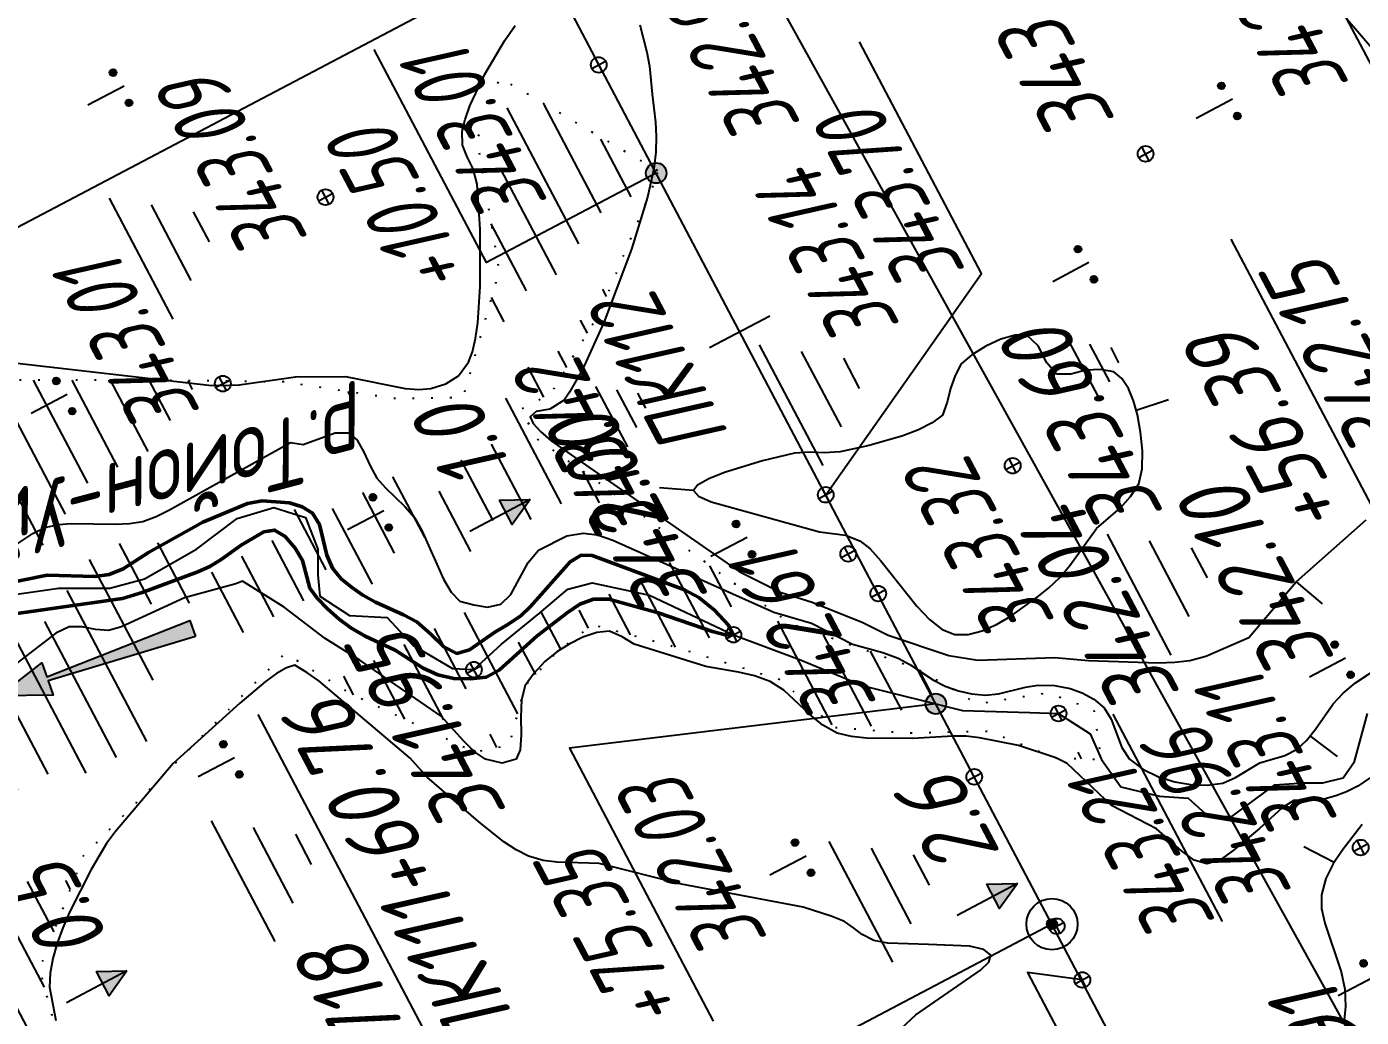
# Model space of a CAD drawing. Extents: x 1517348 to 1518464, y 2188576 to 2190606.
# Drawn here: x 1517690.6 to 1517768.8, y 2189792.7 to 2189850.7 of the extents above; entities that cross this region are included whole.
import ezdxf
from ezdxf.enums import TextEntityAlignment as Align

# ---------------------------------------------------------------- set-up
doc = ezdxf.new("R2010")
doc.units = 0
doc.linetypes.add('ИИDot', pattern=[1, 0, -1])
for name, color, linetype, lineweight in [('ИИ_БОЛОТО_025', 3, 'Continuous', 25), ('ИИ_ГЕОПУНКТ_025', 7, 'Continuous', 25), ('ИИ_ГИДРОГРАФИЯ_025', 3, 'Continuous', 25), ('ИИ_КОНТУР_025', 7, 'ИИDot', 25), ('ИИ_ОТМЕТКА_025', 7, 'Continuous', 25), ('ИИ_ПИКЕТАЖ_025', 7, 'Continuous', 25), ('ИИ_РАЗМЕР_025', 7, 'Continuous', 25), ('ИИ_РЕЛЬЕФ_025', 34, 'Continuous', 25), ('ИИ_РЕЛЬЕФ_050', 34, 'Continuous', 50), ('ИИ_ТЕКСТ_025', 7, 'Continuous', 25), ('ИИ_ТРАССА_ТРУБ_025', 7, 'Continuous', 25), ('ИИ_УГОДЬЯ_025', 7, 'Continuous', 25)]:
    doc.layers.add(name, color=color, linetype=linetype, lineweight=lineweight)
doc.styles.add('VNIPISIMPLEXCUR', font='simplex.shx', dxfattribs={"width": 0.8, "oblique": 15})
doc.dimstyles.new('ИИ-2000-м-dm$0', dxfattribs={"dimscale": 2, "dimtxt": 2.5, "dimasz": 2.5, "dimexe": 1.25, "dimexo": 0, "dimgap": 1, "dimtad": 1, "dimtoh": 1, "dimzin": 1, "dimdsep": 46, "dimtxsty": 'VNIPISIMPLEXCUR', "dimblk": 'OBLIQUE', "dimcen": 2.5, "dimaunit": 1, "dimadec": 4, "dimazin": 0, "dimtfac": 1, "dimtmove": 1, "dimatfit": 2, "dimfxl": 1, "dimarcsym": 0})
doc.dimstyles.new('ИИ-2000-м-dm$2', dxfattribs={"dimscale": 2, "dimtxt": 2.5, "dimasz": 2.5, "dimexe": 1.25, "dimexo": 0, "dimgap": 1, "dimtad": 2, "dimtoh": 1, "dimzin": 1, "dimdsep": 46, "dimtxsty": 'VNIPISIMPLEXCUR', "dimcen": 2.5, "dimaunit": 1, "dimazin": 0, "dimtfac": 1, "dimtmove": 1, "dimatfit": 2, "dimfxl": 1, "dimarcsym": 0})

# ---------------------------------------------------------------- blocks, each defined once
blk = doc.blocks.new('PICKET')
at = {"color": 0, "linetype": 'Continuous', "lineweight": 25}
for p, q in [((-0.23, 0), (0.23, 0)), ((0, 0.23), (0, -0.23))]:
    blk.add_line(p, q, dxfattribs=at)
blk.add_circle((0, 0), 0.23, dxfattribs=at)
at = {"color": 0, "linetype": 'Continuous', "style": 'VNIPISIMPLEXCUR', "oblique": 15, "width": 0.8}
blk.add_attdef('OTMETKA', (1.25, 0.3), '', height=2, dxfattribs=at)
at = {"color": 8, "linetype": 'Continuous', "style": 'VNIPISIMPLEXCUR', "oblique": 15, "width": 0.8, "flags": 1}
blk.add_attdef('NOMER', (1.25, -2.7), '', height=2, dxfattribs=at)
blk = doc.blocks.new('ИИ0523811')
at = {"linetype": 'Continuous', "lineweight": 25}
blk.add_hatch(color=0, dxfattribs=at).paths.add_polyline_path([(6, -0.25), (1.5, -0.0625), (1.5, -0.5), (0, 0), (1.5, 0.5), (1.5, 0.0625), (6, 0.25)])
at = {"color": 0, "linetype": 'Continuous', "lineweight": 25}
blk.add_lwpolyline([(6, -0.25), (1.5, -0.0625), (1.5, -0.5), (0, 0), (1.5, 0.5), (1.5, 0.0625), (6, 0.25)], close=True, dxfattribs=at)
blk = doc.blocks.new('ИИ05407')
at = {"linetype": 'Continuous', "lineweight": 25}
h = blk.add_hatch(color=0, dxfattribs=at)
edge = h.paths.add_edge_path()
edge.add_arc((-0.5, 0.1), 0.1, 0, 360)
h = blk.add_hatch(color=0, dxfattribs=at)
edge = h.paths.add_edge_path()
edge.add_arc((0.5, 0.1), 0.1, 0, 360)
at = {"color": 0, "linetype": 'Continuous', "lineweight": 25}
blk.add_lwpolyline([(0, 0), (0, 1.2)], dxfattribs=at)
for centre in [(-0.5, 0.1), (0.5, 0.1)]:
    blk.add_circle(centre, 0.1, dxfattribs=at)
blk = doc.blocks.new('ИИ05466')
at = {"linetype": 'Continuous', "lineweight": 25}
blk.add_hatch(color=0, dxfattribs=at).paths.add_polyline_path([(0, 0), (-0.4, 0.8), (0.4, 0.8)])
at = {"color": 0, "linetype": 'Continuous', "lineweight": 25}
for points in [[(0, 0), (0, 2)], [(0, 0), (-0.4, 0.8), (0.4, 0.8), (0, 0)]]:
    blk.add_lwpolyline(points, dxfattribs=at)
at = {"color": 0, "linetype": 'Continuous', "style": 'VNIPISIMPLEXCUR', "oblique": 15, "width": 0.8}
blk.add_attdef('DEPTH', (1, 0), '', height=2, dxfattribs=at)
blk = doc.blocks.new('ИИ050052Р')
at = {"linetype": 'Continuous', "lineweight": 25}
h = blk.add_hatch(color=0, dxfattribs=at)
edge = h.paths.add_edge_path()
edge.add_arc((0, 0), 0.15, 0, 360)
at = {"color": 0, "linetype": 'Continuous', "lineweight": 25}
for radius in [0.75, 0.15]:
    blk.add_circle((0, 0), radius, dxfattribs=at)
at = {"color": 0, "linetype": 'Continuous', "style": 'VNIPISIMPLEXCUR', "oblique": 15, "width": 0.8}
for tag, p in [('CENTRE', (1.45, 0.7)), ('HEIGHT', (1.45, -2.7))]:
    blk.add_attdef(tag, p, '', height=2, dxfattribs=at)
for tag, p in [('NUMBER', (-2, -1)), ('STATIONING', (-2, -4.4)), ('ALPHA', (-2, -7.8))]:
    blk.add_attdef(tag, text='', height=2, dxfattribs=at).set_placement(p, align=Align.RIGHT)
at = {"color": 253, "linetype": 'Continuous', "style": 'VNIPISIMPLEXCUR', "oblique": 15, "width": 0.8, "flags": 1}
blk.add_attdef('NOTE', text='', height=1.6, dxfattribs=at).set_placement((-2, -10.8), align=Align.RIGHT)
blk = doc.blocks.new('ИИ15001')
at = {"color": 0, "linetype": 'Continuous', "lineweight": 25}
blk.add_lwpolyline([(0, 1), (0, -1)], dxfattribs=at)
at = {"color": 0, "linetype": 'Continuous', "lineweight": 25, "style": 'VNIPISIMPLEXCUR', "oblique": 15, "width": 0.8}
blk.add_attdef('STATIONING', text='', height=2, dxfattribs=at).set_placement((0, 2), align=Align.CENTER)
at = {"color": 7, "linetype": 'Continuous', "lineweight": 25, "style": 'VNIPISIMPLEXCUR', "oblique": 15, "width": 0.8}
blk.add_attdef('HEIGHT', text='', height=2, dxfattribs=at).set_placement((0, -2), align=Align.TOP_CENTER)
blk = doc.blocks.new('ИИ15002')
at = {"linetype": 'Continuous', "lineweight": 25}
h = blk.add_hatch(color=0, dxfattribs=at)
edge = h.paths.add_edge_path()
edge.add_arc((0, 0), 0.3, 0, 360)
at = {"color": 0, "linetype": 'Continuous', "lineweight": 25}
blk.add_circle((0, 0), 0.3, dxfattribs=at)
at = {"color": 0, "linetype": 'Continuous', "style": 'VNIPISIMPLEXCUR', "oblique": 15, "width": 0.8}
blk.add_attdef('STATIONING', (1, 1.3), '', height=2, rotation=90, dxfattribs=at)
at = {"color": 7, "linetype": 'Continuous', "style": 'VNIPISIMPLEXCUR', "oblique": 15, "width": 0.8}
blk.add_attdef('HEIGHT', text='', height=2, dxfattribs=at).set_placement((0, -1.3), align=Align.TOP_CENTER)
blk = doc.blocks.new('ИИ053296')
at = {"color": 0, "linetype": 'Continuous', "lineweight": 25}
blk.add_lwpolyline([(0, 0), (1, 0)], dxfattribs=at)
blk = doc.blocks.new('*D23')
at = {"layer": 'Defpoints', "color": 0, "transparency": 16777216}
for p in [(1517433.622, 2190485.815), (1517814.441, 2189993.765), (1517710.224, 2189950.843), (1517583.525, 2189878.795), (1518412.378, 2188627.85)]:
    blk.add_point(p, dxfattribs=at)
at = {"layer": 'ИИ_РАЗМЕР_025', "color": 0, "lineweight": -2, "transparency": 16777216}
for p, q in [((1517701.869, 2189947.558), (1517694.82, 2189960.94)), ((1517709.197, 2189948.668), (1517701.869, 2189947.558))]:
    blk.add_line(p, q, dxfattribs=at)
blk.add_arc((1517718.097, 2189945.797), 9.352, 142.47714, 181.7709, dxfattribs=at)
at = {"layer": 'ИИ_РАЗМЕР_025', "color": 0, "transparency": 16777216}
for points in [[(1517710.251, 2189952.003), (1517711.11, 2189950.983), (1517713.739, 2189954.071)], [(1517709.397, 2189945.671), (1517708.103, 2189945.345), (1517709.726, 2189941.629)]]:
    blk.add_solid(points, dxfattribs=at)
at = {"layer": 'ИИ_РАЗМЕР_025', "color": 0, "transparency": 16777216, "insert": (1517695.12, 2189953.116), "char_height": 4, "attachment_point": 5, "rotation": 117.7798, "style": 'VNIPISIMPLEXCUR'}
blk.add_mtext("88°41'", dxfattribs=at)
blk = doc.blocks.new('_Oblique')
at = {"color": 0, "linetype": 'ByBlock', "lineweight": -2}
blk.add_line((-0.5, -0.5), (0.5, 0.5), dxfattribs=at)
blk = doc.blocks.new('*D27')
at = {"layer": 'Defpoints', "color": 0, "transparency": 16777216}
for p in [(1517483.755, 2190304.733), (1518396.803, 2188657.416), (1518396.803, 2188657.416)]:
    blk.add_point(p, dxfattribs=at)
at = {"layer": 'ИИ_РАЗМЕР_025', "color": 0, "lineweight": -2, "transparency": 16777216}
for p, q in [((1517483.755, 2190304.733), (1517481.569, 2190303.521)), ((1517483.755, 2190304.733), (1518396.803, 2188657.416)), ((1518396.803, 2188657.416), (1518394.617, 2188656.204))]:
    blk.add_line(p, q, dxfattribs=at)
at = {"layer": 'ИИ_РАЗМЕР_025', "color": 0, "lineweight": -2, "transparency": 16777216, "xscale": 4, "yscale": 4, "zscale": 4}
for p, rotation in [((1517483.755, 2190304.733), 118.9980081626661), ((1518396.803, 2188657.416), 298.9980081626661)]:
    blk.add_blockref('_Oblique', p, dxfattribs=dict(at, rotation=rotation))
at = {"layer": 'ИИ_РАЗМЕР_025', "color": 0, "transparency": 16777216, "insert": (1517937.655, 2189479.62), "char_height": 4, "attachment_point": 5, "rotation": 118.99801, "style": 'VNIPISIMPLEXCUR'}
blk.add_mtext('1883.43', dxfattribs=at)
blk = doc.blocks.new('ИИ05468')
at = {"color": 0, "linetype": 'Continuous', "lineweight": 25}
for points in [[(-2, 1), (2, 1)], [(-1.25, 0), (1.25, 0)], [(-0.5, -1), (0.5, -1)]]:
    blk.add_lwpolyline(points, dxfattribs=at)

msp = doc.modelspace()

# ---------------------------------------------------------------- hatches: boundary and pattern name
at = {"layer": 'ИИ_БОЛОТО_025'}
h = msp.add_hatch(dxfattribs=at)
h.set_pattern_fill('ИИ_БОЛОТО', color=256, scale=2, style=0, pattern_type=2)
h.set_pattern_definition([(117.7798, (1531919.18, 2184443.797), (-30.08134, -15.84654), [10, -3, 4, -5, 4, -8]), (117.7798, (1531916.945, 2184443.75), (-30.08134, -15.84654), [8, -3, 5, -4, 5, -9]), (117.7798, (1531914.71, 2184443.702), (-30.08134, -15.84654), [8, -3, 4, -6, 4, -9]), (117.7798, (1531912.94, 2184442.77), (-30.08134, -15.84654), [8, -3, 4, -5, 4, -10]), (117.7798, (1531911.637, 2184440.953), (-30.08134, -15.84654), [8, -3, 3, -7, 4, -9]), (117.7798, (1531910.333, 2184439.136), (-30.08134, -15.84654), [8, -3, 3, -8, 4, -8]), (117.7798, (1531908.564, 2184438.204), (-30.08134, -15.84654), [8, -4, 3, -10, 4, -5]), (117.7798, (1531906.794, 2184437.272), (-30.08134, -15.84654), [8, -5, 3, -10, 4, -4]), (117.7798, (1531905.49, 2184435.455), (-30.08134, -15.84654), [9, -5, 4, -5, 8, -3]), (117.7798, (1531904.188, 2184433.64), (-30.08134, -15.84654), [7, -5, 4, -5, 10, -3]), (117.7798, (1531902.418, 2184432.706), (-30.08134, -15.84654), [7, -4, 5, -5, 9, -4]), (117.7798, (1531901.115, 2184430.89), (-30.08134, -15.84654), [7, -4, 6, -5, 9, -3]), (117.7798, (1531899.345, 2184429.957), (-30.08134, -15.84654), [5, -6, 6, -6, 7, -4]), (117.7798, (1531897.576, 2184429.025), (-30.08134, -15.84654), [4, -6, 7, -6, 5, -6]), (117.7798, (1531895.806, 2184428.093), (-30.08134, -15.84654), [3, -7, 8, -6, 4, -6]), (117.7798, (1531894.037, 2184427.16), (-30.08134, -15.84654), [3, -6, 8, -6, 4, -7]), (117.7798, (1531892.267, 2184426.23), (-30.08134, -15.84654), [4, -6, 10, -5, 4, -5])])
h.paths.add_polyline_path([(1517703.902, 2189772.934), (1517706.996, 2189775.765), (1517709.906, 2189779.285), (1517708.291, 2189784.989), (1517703.901, 2189787.067), (1517699.273, 2189787.786), (1517692.992, 2189789.345), (1517691.328, 2189795.519), (1517693.897, 2189802.137), (1517705.705, 2189814.018), (1517709.527, 2189811.662), (1517716.812, 2189808.224), (1517718.864, 2189808.635), (1517719.782, 2189812.111), (1517721.644, 2189814.081), (1517723.76, 2189815.67), (1517728.147, 2189814.504), (1517734.673, 2189812.48), (1517737.948, 2189809.661), (1517742.117, 2189809.334), (1517746.949, 2189809.444), (1517750.88, 2189807.873), (1517753.546, 2189807.783), (1517753.115, 2189810.679), (1517750.405, 2189811.673), (1517746.319, 2189811.03), (1517742.328, 2189813.336), (1517735.39, 2189815.717), (1517731.278, 2189818.63), (1517723.928, 2189824.133), (1517720.445, 2189826.595), (1517719.529, 2189828.311), (1517721.315, 2189829.241), (1517724.18, 2189834.032), (1517727.617, 2189842.205), (1517727.458, 2189842.141), (1517718.298, 2189847.743), (1517716.95, 2189844.106), (1517718.256, 2189836.415), (1517716.133, 2189828.979), (1517712.112, 2189828.925), (1517705.662, 2189829.902), (1517697.408, 2189830.007), (1517676.881, 2189830.003), (1517664.208, 2189828.597), (1517654.387, 2189828.204), (1517650.517, 2189824.921), (1517648.421, 2189821.223), (1517645.205, 2189818.077), (1517641.916, 2189816.448), (1517639.122, 2189816.636), (1517636.665, 2189816.379), (1517635.204, 2189815.609), (1517634.324, 2189814.523), (1517633.535, 2189813.07), (1517631.569, 2189810.618), (1517659.095, 2189759.305), (1517669.555, 2189764.916), (1517686.213, 2189769.366)])

# ---------------------------------------------------------------- linework, layer by layer
at = {"layer": 'ИИ_ГЕОПУНКТ_025'}
for points in [[(1517720.64, 2189855.08), (1517689.286, 2189838.563), (1517675.268, 2189865.174)], [(1517750.65, 2189798.13), (1517719.296, 2189781.613), (1517704.128, 2189810.406)], [(1517760.639, 2189798.291), (1517754.243, 2189810.432)]]:
    msp.add_lwpolyline(points, dxfattribs=at)
at = {"layer": 'ИИ_ГИДРОГРАФИЯ_025', "flags": 128}
msp.add_lwpolyline([(1517687.123, 2189817.05), (1517692.444, 2189817.827), (1517695.433, 2189817.827), (1517697.466, 2189818.365), (1517700.515, 2189820.099), (1517702.907, 2189821.893), (1517705.059, 2189822.551), (1517706.912, 2189821.953), (1517707.63, 2189820.099), (1517707.63, 2189818.605), (1517707.749, 2189817.349), (1517709.483, 2189816.213), (1517711.695, 2189816.094), (1517713.19, 2189814.479), (1517715.522, 2189813.104), (1517716.777, 2189813.044), (1517718.391, 2189814.539), (1517720.603, 2189816.333), (1517722.277, 2189817.768), (1517723.712, 2189818.126), (1517727.06, 2189817.409), (1517731.984, 2189815.089), (1517735.849, 2189813.642), (1517739.616, 2189812.088), (1517745.415, 2189810.653), (1517749.361, 2189810.533), (1517751.035, 2189810.474), (1517752.888, 2189809.278), (1517753.546, 2189807.783), (1517754.682, 2189806.169), (1517756.954, 2189805.631), (1517758.628, 2189805.511), (1517759.823, 2189804.435), (1517761.198, 2189804.435), (1517763.709, 2189806.289), (1517765.383, 2189806.408), (1517766.519, 2189806.408), (1517767.715, 2189806.707), (1517768.373, 2189807.664), (1517769.15, 2189810.474)], dxfattribs=at)
at = {"layer": 'ИИ_КОНТУР_025', "linetype": 'ИИDot', "flags": 128}
msp.add_lwpolyline([(1517659.095, 2189759.305), (1517669.555, 2189764.916), (1517686.213, 2189769.366), (1517703.902, 2189772.934), (1517706.996, 2189775.765), (1517709.906, 2189779.285), (1517708.291, 2189784.989), (1517703.901, 2189787.067), (1517699.273, 2189787.786), (1517692.992, 2189789.345), (1517691.328, 2189795.519), (1517693.897, 2189802.137), (1517705.705, 2189814.018), (1517709.527, 2189811.662), (1517716.812, 2189808.224), (1517718.864, 2189808.635), (1517719.782, 2189812.111), (1517721.644, 2189814.081), (1517723.76, 2189815.67), (1517728.147, 2189814.504), (1517734.673, 2189812.48), (1517737.948, 2189809.661), (1517742.117, 2189809.334), (1517746.949, 2189809.444), (1517750.88, 2189807.873), (1517753.546, 2189807.783), (1517753.115, 2189810.679), (1517750.405, 2189811.673), (1517746.319, 2189811.03), (1517742.772, 2189813.08), (1517735.39, 2189815.717), (1517731.278, 2189818.63), (1517723.928, 2189824.133), (1517720.445, 2189826.595), (1517719.529, 2189828.311), (1517721.315, 2189829.241), (1517724.18, 2189834.032), (1517727.628, 2189842.231), (1517718.292, 2189847.728), (1517716.95, 2189844.106), (1517718.256, 2189836.415), (1517716.133, 2189828.979), (1517712.112, 2189828.925), (1517705.662, 2189829.902), (1517697.408, 2189830.007), (1517676.881, 2189830.003), (1517664.208, 2189828.597), (1517654.387, 2189828.204), (1517650.517, 2189824.921), (1517648.421, 2189821.223), (1517645.205, 2189818.077), (1517641.916, 2189816.448), (1517639.122, 2189816.636), (1517636.665, 2189816.379), (1517635.204, 2189815.609), (1517634.324, 2189814.523), (1517633.535, 2189813.07), (1517631.569, 2189810.618)], dxfattribs=at)
at = {"layer": 'ИИ_ОТМЕТКА_025'}
for points, elevation in [([(1517737.392, 2189823.29), (1517746.521, 2189836.251), (1517739.37, 2189849.825)], 343.7), ([(1517752.43, 2189794.86), (1517749.209, 2189795.303), (1517755.897, 2189782.607)], 342.54)]:
    msp.add_lwpolyline(points, dxfattribs=dict(at, elevation=elevation))
at = {"layer": 'ИИ_ПИКЕТАЖ_025', "color": 4}
for points in [[(1517727.458, 2189842.141), (1517717.507, 2189836.899), (1517710.928, 2189849.388)], [(1517780.199, 2189827.911), (1517769.563, 2189822.308), (1517761.157, 2189838.266)], [(1517743.846, 2189811.041), (1517722.373, 2189808.444), (1517730.803, 2189792.441)]]:
    msp.add_lwpolyline(points, dxfattribs=at)
at = {"layer": 'ИИ_РЕЛЬЕФ_025'}
for points, elevation in [([(1517769.746, 2189849.053), (1517764.851, 2189854.779), (1517762.879, 2189856.448), (1517762.643, 2189856.924), (1517763.043, 2189857.553), (1517763.819, 2189857.93), (1517764.417, 2189857.802), (1517765.134, 2189857.421), (1517765.928, 2189856.866), (1517768.188, 2189855.015), (1517769.472, 2189853.762)], 343), ([(1517685.9, 2189831.465), (1517701.234, 2189829.723), (1517702.104, 2189829.697), (1517703.011, 2189829.735), (1517706.33, 2189830.198), (1517709.247, 2189830.22), (1517712.756, 2189829.514), (1517713.553, 2189829.45), (1517714.254, 2189829.52), (1517715.131, 2189829.796), (1517715.87, 2189830.266), (1517716.458, 2189831.06), (1517716.686, 2189831.663), (1517716.865, 2189832.445), (1517716.999, 2189833.37), (1517717.148, 2189835.5), (1517717.143, 2189838.846), (1517716.974, 2189841.494), (1517716.741, 2189842.393), (1517716.39, 2189843.099), (1517716.109, 2189843.781), (1517716.085, 2189844.605), (1517716.255, 2189845.273), (1517716.546, 2189846.078), (1517717.42, 2189847.942), (1517718.568, 2189849.886), (1517719.199, 2189850.791)], 343), ([(1517726.495, 2189850.828), (1517726.917, 2189849.228), (1517727.069, 2189848.409), (1517727.225, 2189846.757), (1517727.414, 2189845.133), (1517727.458, 2189844.28), (1517727.433, 2189843.375), (1517727.314, 2189842.395), (1517726.943, 2189840.733), (1517726.017, 2189837.69), (1517724.392, 2189833.389), (1517723.134, 2189830.633), (1517722.385, 2189829.297), (1517722.059, 2189828.836), (1517721.225, 2189828.314), (1517720.422, 2189828.162), (1517720.079, 2189827.851), (1517720.244, 2189827.473), (1517720.67, 2189827.004), (1517721.312, 2189826.46), (1517723.059, 2189825.213), (1517732.329, 2189818.797), (1517734.774, 2189817.563), (1517736.591, 2189816.996), (1517739.569, 2189815.801), (1517741.059, 2189815.063), (1517744.601, 2189813.869), (1517746.314, 2189813.603), (1517750.819, 2189813.763), (1517752.793, 2189813.579), (1517756.884, 2189813.441), (1517757.845, 2189813.473), (1517758.733, 2189813.582), (1517759.674, 2189813.835), (1517762.183, 2189814.925), (1517764.97, 2189818.198), (1517769.068, 2189821.828)], 343), ([(1517689.352, 2189819.966), (1517690.936, 2189821.017), (1517691.635, 2189821.376), (1517692.437, 2189821.544), (1517693.184, 2189821.613), (1517695.761, 2189821.569), (1517696.591, 2189821.606), (1517697.371, 2189821.733), (1517698.162, 2189822.01), (1517698.898, 2189822.387), (1517706.032, 2189826.358), (1517706.774, 2189826.234), (1517708.644, 2189826.913), (1517709.456, 2189826.911), (1517709.939, 2189826.484), (1517710.323, 2189825.786), (1517710.689, 2189824.994), (1517711.088, 2189824.264), (1517711.603, 2189823.689), (1517712.734, 2189822.606), (1517713.286, 2189821.951), (1517713.732, 2189821.193), (1517714.992, 2189818.355), (1517715.448, 2189817.576), (1517715.953, 2189817.056), (1517716.763, 2189816.843), (1517717.581, 2189816.709), (1517718.355, 2189816.872), (1517718.948, 2189817.449), (1517719.963, 2189819.315), (1517720.557, 2189820.046), (1517722.231, 2189820.882), (1517723.17, 2189821.049), (1517724.01, 2189820.938), (1517724.926, 2189820.637), (1517734.353, 2189816.42), (1517736.562, 2189815.759), (1517738.959, 2189814.537), (1517740.747, 2189814.043), (1517741.63, 2189813.719), (1517742.328, 2189813.336), (1517743.705, 2189812.421), (1517744.389, 2189812.07), (1517745.166, 2189811.799), (1517745.94, 2189811.622), (1517746.75, 2189811.552), (1517747.508, 2189811.632), (1517749.104, 2189812.023), (1517749.832, 2189812.133), (1517750.808, 2189812.124), (1517751.717, 2189811.944), (1517752.414, 2189811.683), (1517753.1, 2189811.314), (1517753.71, 2189810.808), (1517754.117, 2189810.145), (1517754.743, 2189808.483), (1517755.186, 2189807.806), (1517755.972, 2189807.207), (1517756.895, 2189806.77), (1517757.845, 2189806.474), (1517758.786, 2189806.309), (1517759.751, 2189806.277), (1517760.659, 2189806.399), (1517761.408, 2189806.72), (1517762.825, 2189807.58), (1517764.297, 2189808.012), (1517765.015, 2189808.385), (1517765.563, 2189808.896), (1517766.087, 2189809.564), (1517767.139, 2189811.036), (1517767.706, 2189811.67), (1517768.439, 2189812.265), (1517769.99, 2189813.296)], 342.5), ([(1517769.316, 2189806.715), (1517768.583, 2189806.225), (1517767.92, 2189805.885), (1517767.287, 2189805.64), (1517766.653, 2189805.471), (1517764.83, 2189805.376), (1517764.146, 2189804.955), (1517762.815, 2189803.744), (1517761.263, 2189802.439), (1517760.489, 2189801.885), (1517759.722, 2189801.661), (1517758.979, 2189801.888), (1517758.242, 2189802.432), (1517756.774, 2189803.711), (1517754.132, 2189805.082), (1517751.534, 2189807.542), (1517750.88, 2189807.873), (1517748.699, 2189808.599), (1517746.4, 2189809.049), (1517745.629, 2189809.137), (1517744.85, 2189809.153), (1517742.5, 2189809.016), (1517739.782, 2189809.021), (1517738.904, 2189809.122), (1517738.055, 2189809.325), (1517737.227, 2189809.788), (1517736.448, 2189810.442), (1517734.93, 2189811.844), (1517734.135, 2189812.355), (1517733.215, 2189812.691), (1517732.273, 2189812.894), (1517730.375, 2189813.22), (1517726.159, 2189814.536), (1517725.461, 2189814.969), (1517724.724, 2189815.292), (1517723.976, 2189815.223), (1517723.153, 2189814.946), (1517722.352, 2189814.538), (1517721.644, 2189814.081), (1517720.925, 2189813.516), (1517720.308, 2189812.833), (1517719.782, 2189812.111), (1517719.563, 2189811.272), (1517719.525, 2189810.254), (1517719.543, 2189809.223), (1517719.495, 2189808.345), (1517719.258, 2189807.789), (1517718.432, 2189807.56), (1517717.456, 2189807.799), (1517716.812, 2189808.224), (1517716.16, 2189808.878), (1517714.853, 2189810.324), (1517710.088, 2189813.606), (1517708.065, 2189814.873), (1517705.652, 2189816.712), (1517703.216, 2189818.226), (1517702.832, 2189818.074), (1517699.822, 2189817.245), (1517696.126, 2189815.562), (1517695.36, 2189815.344), (1517694.593, 2189815.392), (1517693.818, 2189815.552), (1517693.062, 2189815.555), (1517692.275, 2189815.173), (1517689.228, 2189812.841)], 342.5), ([(1517741.839, 2189792.027), (1517742.67, 2189792.825), (1517746.461, 2189795.425), (1517746.955, 2189795.912), (1517747.063, 2189796.322), (1517746.658, 2189796.653), (1517745.819, 2189796.834), (1517743.42, 2189796.937), (1517741.032, 2189797.022), (1517740.206, 2189797.178), (1517739.529, 2189797.524), (1517739.03, 2189797.919), (1517738.486, 2189798.279), (1517737.72, 2189798.592), (1517736.075, 2189799.13), (1517728.939, 2189800.479), (1517724.117, 2189801.68), (1517721.657, 2189801.759), (1517720.828, 2189801.867), (1517719.983, 2189802.12), (1517719.262, 2189802.477), (1517718.529, 2189802.951), (1517717.036, 2189804.141), (1517714.028, 2189806.739), (1517713.049, 2189807.864), (1517707.681, 2189812.396), (1517706.993, 2189812.883), (1517706.274, 2189813.316), (1517705.792, 2189813.156), (1517705.213, 2189812.821), (1517704.554, 2189812.341), (1517703.066, 2189811.073), (1517699.146, 2189807.54), (1517695.772, 2189803.566), (1517695.24, 2189802.853), (1517694.348, 2189801.332), (1517693.078, 2189798.828), (1517692.691, 2189797.923), (1517692.358, 2189797.014), (1517692.101, 2189796.117), (1517691.941, 2189795.252), (1517691.9, 2189794.435), (1517692.271, 2189792.485)], 343), ([(1517768.833, 2189803.97), (1517767.654, 2189802.449), (1517767.125, 2189801.664), (1517766.693, 2189800.799), (1517766.44, 2189799.844), (1517766.449, 2189799.049), (1517766.638, 2189798.19), (1517767.589, 2189795.337), (1517767.805, 2189794.33), (1517767.856, 2189793.313), (1517767.769, 2189792.498)], 343)]:
    msp.add_lwpolyline(points, dxfattribs=dict(at, elevation=elevation))
at = {"layer": 'ИИ_РЕЛЬЕФ_025', "elevation": 343.5}
msp.add_lwpolyline([(1517750.907, 2189830.364), (1517750.341, 2189831.031), (1517749.834, 2189832.016), (1517749.182, 2189832.635), (1517748.492, 2189832.64), (1517747.65, 2189832.403), (1517746.768, 2189831.996), (1517745.959, 2189831.49), (1517745.335, 2189830.957), (1517744.981, 2189830.271), (1517744.707, 2189829.524), (1517744.5, 2189828.726), (1517744.233, 2189827.963), (1517743.628, 2189827.509), (1517742.829, 2189827.103), (1517741.903, 2189826.745), (1517739.929, 2189826.176), (1517738.234, 2189825.807), (1517737.302, 2189825.74), (1517736.483, 2189825.793), (1517735.554, 2189825.724), (1517733.685, 2189825.274), (1517731.466, 2189824.59), (1517730.535, 2189824.219), (1517729.887, 2189823.86), (1517729.646, 2189823.536), (1517729.931, 2189823.204), (1517730.679, 2189822.879), (1517737.036, 2189821.123), (1517738.556, 2189820.916), (1517739.389, 2189820.594), (1517739.988, 2189820.123), (1517740.63, 2189819.418), (1517742.735, 2189816.759), (1517743.472, 2189815.982), (1517744.215, 2189815.404), (1517744.956, 2189815.113), (1517745.734, 2189815.113), (1517746.556, 2189815.324), (1517747.398, 2189815.696), (1517748.233, 2189816.18), (1517749.783, 2189817.289), (1517750.446, 2189817.815), (1517751.12, 2189818.446), (1517751.696, 2189819.138), (1517753.254, 2189821.321), (1517754.659, 2189822.531), (1517755.262, 2189823.193), (1517755.745, 2189823.925), (1517755.931, 2189824.818), (1517755.952, 2189825.867), (1517755.848, 2189826.957), (1517755.661, 2189827.974), (1517755.432, 2189828.803), (1517755.13, 2189829.518), (1517754.744, 2189830.098), (1517754.279, 2189830.493), (1517753.494, 2189830.626), (1517752.639, 2189830.593), (1517751.752, 2189830.367)], close=True, dxfattribs=at)
at = {"layer": 'ИИ_РЕЛЬЕФ_050', "elevation": 342}
msp.add_lwpolyline([(1517685.675, 2189817.347), (1517691.774, 2189818.582), (1517694.559, 2189818.494), (1517695.395, 2189818.614), (1517696.22, 2189818.96), (1517697.709, 2189819.91), (1517700.894, 2189821.692), (1517703.511, 2189822.772), (1517704.362, 2189822.932), (1517705.967, 2189822.814), (1517706.715, 2189822.59), (1517707.324, 2189822.21), (1517707.732, 2189821.547), (1517708.166, 2189819.748), (1517708.483, 2189818.984), (1517708.998, 2189818.373), (1517709.595, 2189817.874), (1517710.275, 2189817.405), (1517711.001, 2189816.998), (1517712.656, 2189816.255), (1517713.424, 2189815.841), (1517714.245, 2189815.132), (1517715.007, 2189814.379), (1517715.775, 2189813.996), (1517716.512, 2189814.202), (1517717.998, 2189815.244), (1517718.771, 2189815.683), (1517719.53, 2189816.193), (1517720.094, 2189816.749), (1517722.416, 2189819.364), (1517723.07, 2189819.758), (1517723.715, 2189819.728), (1517729.125, 2189817.712), (1517729.962, 2189817.28), (1517730.869, 2189816.528), (1517731.697, 2189815.651), (1517731.973, 2189815.093), (1517731.582, 2189815.067), (1517730.764, 2189815.287), (1517727.581, 2189816.371), (1517724.682, 2189817.171), (1517723.781, 2189817.17), (1517722.99, 2189816.877), (1517722.248, 2189816.38), (1517720.474, 2189815.018), (1517718.259, 2189813.02), (1517717.491, 2189812.611), (1517716.55, 2189812.505), (1517715.594, 2189812.524), (1517714.671, 2189812.737), (1517713.805, 2189813.124), (1517712.153, 2189814.195), (1517710.398, 2189814.998), (1517709.558, 2189815.493), (1517708.88, 2189816.009), (1517708.198, 2189816.603), (1517707.596, 2189817.224), (1517707.154, 2189817.825), (1517706.74, 2189819.449), (1517706.301, 2189820.157), (1517705.723, 2189820.845), (1517705.096, 2189821.223), (1517704.471, 2189821.112), (1517703.132, 2189820.341), (1517701.971, 2189819.499), (1517701.292, 2189819.092), (1517700.606, 2189818.773), (1517697.329, 2189817.571), (1517696.178, 2189817.215), (1517688.475, 2189816.121)], dxfattribs=at)
at = {"layer": 'ИИ_ТРАССА_ТРУБ_025', "color": 4}
for points in [[(1518412.378, 2188627.85), (1517433.622, 2190485.815)], [(1518412.378, 2188627.85), (1517433.622, 2190485.815)], [(1518377.009, 2188609.218), (1518355.67, 2188649.72), (1518240.39, 2188868.56), (1518167.68, 2189006.54), (1518028.97, 2189269.84), (1517889.75, 2189534.1), (1517750.65, 2189798.13), (1517720.64, 2189855.08), (1517697.553, 2189898.908)], [(1518377.009, 2188609.218), (1518355.67, 2188649.72), (1518240.39, 2188868.56), (1518167.68, 2189006.54), (1518028.97, 2189269.84), (1517889.75, 2189534.1), (1517750.65, 2189798.13), (1517720.64, 2189855.08), (1517697.553, 2189898.908)]]:
    msp.add_lwpolyline(points, dxfattribs=at)

# ---------------------------------------------------------------- block references
at = {"layer": 'ИИ_БОЛОТО_025', "xscale": 2, "yscale": 2, "zscale": 2, "rotation": 117.7797222222222}
for p in [(1517699.05, 2189838.061), (1517737.146, 2189829.478), (1517757.532, 2189818.372), (1517705.029, 2189801.579), (1517741.232, 2189800.37)]:
    msp.add_blockref('ИИ05468', p, dxfattribs=at)
at = {"layer": 'ИИ_БОЛОТО_025', "rotation": 117.7797222222222}
for p in [(1517753.46, 2189831.007), (1517725.74, 2189828.34)]:
    msp.add_blockref('ИИ05468', p, dxfattribs=at)
at = {"layer": 'ИИ_ГЕОПУНКТ_025'}
ref = msp.add_blockref('ИИ050052Р', (1517720.64, 2189855.08), dxfattribs=dict(at, xscale=2, yscale=2, zscale=2, rotation=117.7797222222222))
ref.add_attrib('NUMBER', 'Т.50717', dxfattribs={"layer": '0', "color": 0, "linetype": 'Continuous', "height": 4, "rotation": 117.77972, "style": 'VNIPISIMPLEXCUR', "oblique": 15, "width": 0.75}).set_placement((1517680.222, 2189853.14), align=Align.RIGHT)
ref.add_attrib('CENTRE', '343.41', (1517727.127, 2189861.145), dxfattribs={"layer": '0', "color": 0, "linetype": 'Continuous', "height": 4, "rotation": 117.77972, "style": 'VNIPISIMPLEXCUR', "oblique": 15, "width": 0.8})
ref.add_attrib('HEIGHT', '343.04', (1517731.821, 2189863.294), dxfattribs={"layer": '0', "color": 0, "linetype": 'Continuous', "height": 4, "rotation": 117.77972, "style": 'VNIPISIMPLEXCUR', "oblique": 15, "width": 0.8})
ref.add_attrib('STATIONING', 'ПК112+25.13', dxfattribs={"layer": '0', "color": 0, "linetype": 'Continuous', "height": 4, "rotation": 117.77972, "style": 'VNIPISIMPLEXCUR', "oblique": 15, "width": 0.75}).set_placement((1517680.001, 2189867.033), align=Align.RIGHT)
ref = msp.add_blockref('ИИ050052Р', (1517750.65, 2189798.13), dxfattribs=dict(at, xscale=2, yscale=2, zscale=2, rotation=117.7797222222222))
ref.add_attrib('NUMBER', 'Т.50718', dxfattribs={"layer": '0', "color": 0, "linetype": 'Continuous', "height": 4, "rotation": 117.77972, "style": 'VNIPISIMPLEXCUR', "oblique": 15, "width": 0.8}).set_placement((1517709.949, 2189797.473), align=Align.RIGHT)
ref.add_attrib('CENTRE', '343.21', (1517760.32, 2189798.259), dxfattribs={"layer": '0', "color": 0, "linetype": 'Continuous', "height": 4, "rotation": 117.77972, "style": 'VNIPISIMPLEXCUR', "oblique": 15, "width": 0.7})
ref.add_attrib('HEIGHT', '342.96', (1517764.8, 2189800.027), dxfattribs={"layer": '0', "color": 0, "linetype": 'Continuous', "height": 4, "rotation": 117.77972, "style": 'VNIPISIMPLEXCUR', "oblique": 15, "width": 0.7})
ref.add_attrib('STATIONING', 'ПК111+60.76', dxfattribs={"layer": '0', "color": 0, "linetype": 'Continuous', "height": 4, "rotation": 117.77972, "style": 'VNIPISIMPLEXCUR', "oblique": 15, "width": 0.8}).set_placement((1517709.16, 2189811.751), align=Align.RIGHT)
at = {"layer": 'ИИ_ГИДРОГРАФИЯ_025', "color": 7, "xscale": 2.000000000008835, "yscale": 2.000000000008835, "zscale": 2.000000000008835, "rotation": 19.16088570210159}
msp.add_blockref('ИИ0523811', (1517688.953, 2189811.513), dxfattribs=at)
at = {"layer": 'ИИ_ОТМЕТКА_025'}
ref = msp.add_blockref('PICKET', (1517765.415, 2189855.974, 342.94), dxfattribs=dict(at, xscale=2, yscale=2, zscale=2, rotation=117.7797222222222))
ref.add_attrib('OTMETKA', '342.94', (1517768.149, 2189847.348, 342.94), dxfattribs={"layer": '0', "color": 0, "linetype": 'Continuous', "height": 4, "rotation": 117.77972, "style": 'VNIPISIMPLEXCUR', "oblique": 15, "width": 0.7})
ref = msp.add_blockref('PICKET', (1517756.14, 2189843.27, 343.24), dxfattribs=dict(at, xscale=2, yscale=2, zscale=2, rotation=117.7797222222222))
ref.add_attrib('OTMETKA', '343.24', (1517754.444, 2189845.202, 343.24), dxfattribs={"layer": '0', "color": 0, "height": 4, "rotation": 117.77972, "style": 'VNIPISIMPLEXCUR', "oblique": 15, "width": 0.8})
ref = msp.add_blockref('PICKET', (1517724.09, 2189848.48, 342.91), dxfattribs=dict(at, xscale=2, yscale=2, zscale=2, rotation=117.7797222222222))
ref.add_attrib('OTMETKA', '342.91', (1517736.002, 2189845.008, 342.91), dxfattribs={"layer": '0', "color": 0, "linetype": 'Continuous', "height": 4, "rotation": 117.77972, "style": 'VNIPISIMPLEXCUR', "oblique": 15, "width": 0.7})
ref = msp.add_blockref('PICKET', (1517708.08, 2189840.73, 343.09), dxfattribs=dict(at, xscale=2, yscale=2, zscale=2, rotation=117.7797222222222))
ref.add_attrib('OTMETKA', '343.09', (1517707.134, 2189838.289, 343.09), dxfattribs={"layer": '0', "color": 0, "height": 4, "rotation": 117.77972, "style": 'VNIPISIMPLEXCUR', "oblique": 15, "width": 0.7})
ref = msp.add_blockref('PICKET', (1517737.392, 2189823.29, 343.7), dxfattribs=dict(at, xscale=2, yscale=2, zscale=2, rotation=117.7797222222222))
ref.add_attrib('OTMETKA', '343.70', (1517745.655, 2189836.4, 343.7), dxfattribs={"layer": '0', "color": 0, "linetype": 'Continuous', "height": 4, "rotation": 117.77972, "style": 'VNIPISIMPLEXCUR', "oblique": 15, "width": 0.7})
ref = msp.add_blockref('PICKET', (1517702.063, 2189829.802, 343.01), dxfattribs=dict(at, xscale=2, yscale=2, zscale=2, rotation=117.7797222222222))
ref.add_attrib('OTMETKA', '343.01', (1517700.825, 2189828.127, 343.01), dxfattribs={"layer": '0', "color": 0, "height": 4, "rotation": 117.77972, "style": 'VNIPISIMPLEXCUR', "oblique": 15, "width": 0.7})
ref = msp.add_blockref('PICKET', (1517748.348, 2189824.995, 343.6), dxfattribs=dict(at, xscale=2, yscale=2, zscale=2, rotation=117.7797222222222))
ref.add_attrib('OTMETKA', '343.60', (1517757.28, 2189822.206, 343.6), dxfattribs={"layer": '0', "color": 0, "height": 4, "rotation": 117.77972, "style": 'VNIPISIMPLEXCUR', "oblique": 15, "width": 0.8})
ref = msp.add_blockref('PICKET', (1517738.712, 2189819.822, 343.42), dxfattribs=dict(at, xscale=2, yscale=2, zscale=2, rotation=117.7797222222222))
ref.add_attrib('OTMETKA', '343.42', (1517728.111, 2189821.539, 343.42), dxfattribs={"layer": '0', "color": 0, "linetype": 'Continuous', "height": 4, "rotation": 117.77972, "style": 'VNIPISIMPLEXCUR', "oblique": 15, "width": 0.7})
at = {"layer": 'ИИ_ОТМЕТКА_025', "color": 7, "xscale": 2, "yscale": 2, "zscale": 2, "rotation": 117.7797222222222}
for p, values in [((1517720.067, 2189823.011), {'DEPTH': '1.0'}), ((1517748.625, 2189800.505), {'DEPTH': '2.6'}), ((1517696.443, 2189795.39), {'DEPTH': '0.5'})]:
    msp.add_blockref('ИИ05466', p, dxfattribs=at).add_auto_attribs(values)
at = {"layer": 'ИИ_ОТМЕТКА_025'}
ref = msp.add_blockref('PICKET', (1517731.984, 2189815.089, 342), dxfattribs=dict(at, xscale=2, yscale=2, zscale=2, rotation=117.7797222222222))
ref.add_attrib('OTMETKA', '342.00', (1517730.621, 2189817.328, 342), dxfattribs={"layer": '0', "color": 0, "height": 4, "rotation": 117.77972, "style": 'VNIPISIMPLEXCUR', "oblique": 15, "width": 0.8})
ref = msp.add_blockref('PICKET', (1517740.47, 2189817.5, 343.32), dxfattribs=dict(at, xscale=2, yscale=2, zscale=2, rotation=117.7797222222222))
ref.add_attrib('OTMETKA', '343.32', (1517750.907, 2189815.86, 343.32), dxfattribs={"layer": '0', "color": 0, "linetype": 'Continuous', "height": 4, "rotation": 117.77972, "style": 'VNIPISIMPLEXCUR', "oblique": 15, "width": 0.7})
ref = msp.add_blockref('PICKET', (1517771.84, 2189812.267, 342.1), dxfattribs=dict(at, xscale=2, yscale=2, zscale=2, rotation=117.7797222222222))
ref.add_attrib('OTMETKA', '342.10', (1517767.313, 2189813.641, 342.1), dxfattribs={"layer": '0', "color": 0, "height": 4, "rotation": 117.77972, "style": 'VNIPISIMPLEXCUR', "oblique": 15, "width": 0.8})
ref = msp.add_blockref('PICKET', (1517751.035, 2189810.474, 342.04), dxfattribs=dict(at, xscale=2, yscale=2, zscale=2, rotation=117.7797222222222))
ref.add_attrib('OTMETKA', '342.04', (1517758.255, 2189811.625, 342.04), dxfattribs={"layer": '0', "color": 0, "height": 4, "rotation": 117.77972, "style": 'VNIPISIMPLEXCUR', "oblique": 15, "width": 0.8})
ref = msp.add_blockref('PICKET', (1517746.1, 2189806.764, 342.61), dxfattribs=dict(at, xscale=2, yscale=2, zscale=2, rotation=117.7797222222222))
ref.add_attrib('OTMETKA', '342.61', (1517740.466, 2189811.059, 342.61), dxfattribs={"layer": '0', "color": 0, "linetype": 'Continuous', "height": 4, "rotation": 117.77972, "style": 'VNIPISIMPLEXCUR', "oblique": 15, "width": 0.7})
ref = msp.add_blockref('PICKET', (1517716.777, 2189813.044, 341.95), dxfattribs=dict(at, xscale=2, yscale=2, zscale=2, rotation=117.7797222222222))
ref.add_attrib('OTMETKA', '341.95', (1517718.782, 2189804.71, 341.95), dxfattribs={"layer": '0', "color": 0, "height": 4, "rotation": 117.77972, "style": 'VNIPISIMPLEXCUR', "oblique": 15, "width": 0.8})
ref = msp.add_blockref('PICKET', (1517768.742, 2189802.619, 343.11), dxfattribs=dict(at, xscale=2, yscale=2, zscale=2, rotation=117.7797222222222))
ref.add_attrib('OTMETKA', '343.11', (1517767.496, 2189804.244, 343.11), dxfattribs={"layer": '0', "color": 0, "height": 4, "rotation": 117.77972, "style": 'VNIPISIMPLEXCUR', "oblique": 15, "width": 0.7})
ref = msp.add_blockref('PICKET', (1517750.925, 2189798.009, 342.91), dxfattribs=dict(at, xscale=2, yscale=2, zscale=2, rotation=117.7797222222222))
ref.add_attrib('OTMETKA', '342.91', (1517772.777, 2189784.094, 342.91), dxfattribs={"layer": '0', "color": 0, "linetype": 'Continuous', "height": 4, "rotation": 117.77972, "style": 'VNIPISIMPLEXCUR', "oblique": 15, "width": 0.8})
ref = msp.add_blockref('PICKET', (1517752.43, 2189794.86, 342.54), dxfattribs=dict(at, xscale=2, yscale=2, zscale=2, rotation=117.7797222222222))
ref.add_attrib('OTMETKA', '342.54', (1517755.19, 2189782.131, 342.54), dxfattribs={"layer": '0', "color": 0, "linetype": 'Continuous', "height": 4, "rotation": 117.77972, "style": 'VNIPISIMPLEXCUR', "oblique": 15, "width": 0.7})
at = {"layer": 'ИИ_ПИКЕТАЖ_025', "color": 4}
ref = msp.add_blockref('ИИ15002', (1517727.458, 2189842.141), dxfattribs=dict(at, xscale=2, yscale=2, zscale=2, rotation=117.7789050559178))
ref.add_attrib('STATIONING', '+10.50', (1517716.679, 2189836.038), dxfattribs={"layer": '0', "color": 0, "linetype": 'Continuous', "height": 4, "rotation": 117.77972, "style": 'VNIPISIMPLEXCUR', "oblique": 15, "width": 0.7})
ref.add_attrib('HEIGHT', '343.01', dxfattribs={"layer": '0', "color": 7, "linetype": 'Continuous', "height": 4, "rotation": 117.77891, "style": 'VNIPISIMPLEXCUR', "oblique": 15, "width": 0.7}).set_placement((1517715.171, 2189843.27), align=Align.TOP_CENTER)
ref = msp.add_blockref('ИИ15001', (1517732.356, 2189832.846, 343.14), dxfattribs=dict(at, xscale=2, yscale=2, zscale=2, rotation=117.7871))
ref.add_attrib('STATIONING', 'ПК112', dxfattribs={"layer": '0', "color": 0, "linetype": 'Continuous', "lineweight": 25, "height": 4, "rotation": 117.7871, "style": 'VNIPISIMPLEXCUR', "oblique": 15, "width": 0.7}).set_placement((1517729.533, 2189831.132), align=Align.CENTER)
ref.add_attrib('HEIGHT', '343.14', dxfattribs={"layer": '0', "color": 7, "linetype": 'Continuous', "lineweight": 25, "height": 4, "rotation": 117.7871, "style": 'VNIPISIMPLEXCUR', "oblique": 15, "width": 0.7}).set_placement((1517735.762, 2189836.12), align=Align.TOP_CENTER)
ref = msp.add_blockref('ИИ15002', (1517780.199, 2189827.911, 342.15), dxfattribs=dict(at, xscale=2, yscale=2, zscale=2, rotation=117.7797964559177))
ref.add_attrib('STATIONING', '+56.39', (1517768.031, 2189821.992), dxfattribs={"layer": '0', "color": 0, "linetype": 'Continuous', "height": 4, "rotation": 117.7798, "style": 'VNIPISIMPLEXCUR', "oblique": 15, "width": 0.8})
ref.add_attrib('HEIGHT', '342.15', dxfattribs={"layer": '0', "color": 7, "linetype": 'Continuous', "height": 4, "rotation": 117.7798, "style": 'VNIPISIMPLEXCUR', "oblique": 15, "width": 0.8}).set_placement((1517765.903, 2189830.236), align=Align.TOP_CENTER)
ref = msp.add_blockref('ИИ15002', (1517743.846, 2189811.041, 342.03), dxfattribs=dict(at, xscale=2, yscale=2, zscale=2, rotation=117.7871439759177))
ref.add_attrib('STATIONING', '+75.35', (1517729.313, 2189793.029), dxfattribs={"layer": '0', "color": 0, "linetype": 'Continuous', "height": 4, "rotation": 117.77972, "style": 'VNIPISIMPLEXCUR', "oblique": 15, "width": 0.7})
ref.add_attrib('HEIGHT', '342.03', dxfattribs={"layer": '0', "color": 7, "linetype": 'Continuous', "height": 4, "rotation": 117.78714, "style": 'VNIPISIMPLEXCUR', "oblique": 15, "width": 0.7}).set_placement((1517727.922, 2189800.325), align=Align.TOP_CENTER)
at = {"layer": 'ИИ_РЕЛЬЕФ_025', "xscale": 2, "yscale": 2, "zscale": 2}
for p, rotation in [((1517755.588, 2189828.239, 343.5), 18.52979314591769), ((1517729.646, 2189823.536, 343.5), 175.394962700503), ((1517764.97, 2189818.198, 343), 319.5901779759178), ((1517765.771, 2189809.161, 342.5), 323.1383575359177), ((1517767.184, 2189801.752, 343), 152.6664851259177)]:
    msp.add_blockref('ИИ053296', p, dxfattribs=dict(at, rotation=rotation))
at = {"layer": 'ИИ_УГОДЬЯ_025', "xscale": 2, "yscale": 2, "zscale": 2, "rotation": 117.7797222222222}
for p in [(1517696.273, 2189847.235), (1517761.223, 2189846.463), (1517752.817, 2189836.892), (1517692.945, 2189829.169), (1517711.5, 2189822.351), (1517732.781, 2189820.783), (1517767.861, 2189813.721), (1517702.737, 2189807.881), (1517736.24, 2189802.119), (1517769.554, 2189795.042)]:
    msp.add_blockref('ИИ05407', p, dxfattribs=at)

# ---------------------------------------------------------------- texts
at = {"layer": 'ИИ_ТЕКСТ_025', "style": 'VNIPISIMPLEXCUR', "oblique": 15, "width": 0.8}
msp.add_text('р.Тойон-Уйалаах', height=4, rotation=194.67501, dxfattribs=at).set_placement((1517710.108, 2189828.962))

# ---------------------------------------------------------------- dimensions: what is measured, and where the dimension line sits
at = {"layer": 'ИИ_РАЗМЕР_025'}
dim = msp.add_angular_dim_2l(base=(1517710.224, 2189950.843), line1=((1518412.378, 2188627.85), (1517433.622, 2190485.815)), line2=((1517814.441, 2189993.765), (1517583.525, 2189878.795)), dimstyle='ИИ-2000-м-dm$2', override={"dimtxt": 2, "dimasz": 2, "dimgap": 0.5}, dxfattribs=at)
dim.commit()
dim.dimension.update_dxf_attribs({"geometry": '*D23', "text_midpoint": (1517695.12, 2189953.116), "dimtype": 162})
dim = msp.add_aligned_dim(p1=(1517483.755, 2190304.733), p2=(1518396.803, 2188657.416), distance=0, dimstyle='ИИ-2000-м-dm$0', override={"dimtxt": 2, "dimasz": 2, "dimgap": 0.5, "dimzin": 0}, dxfattribs=at)
dim.commit()
dim.dimension.update_dxf_attribs({"geometry": '*D27', "text_midpoint": (1517937.655, 2189479.62)})

doc.saveas('drawing.dxf')
